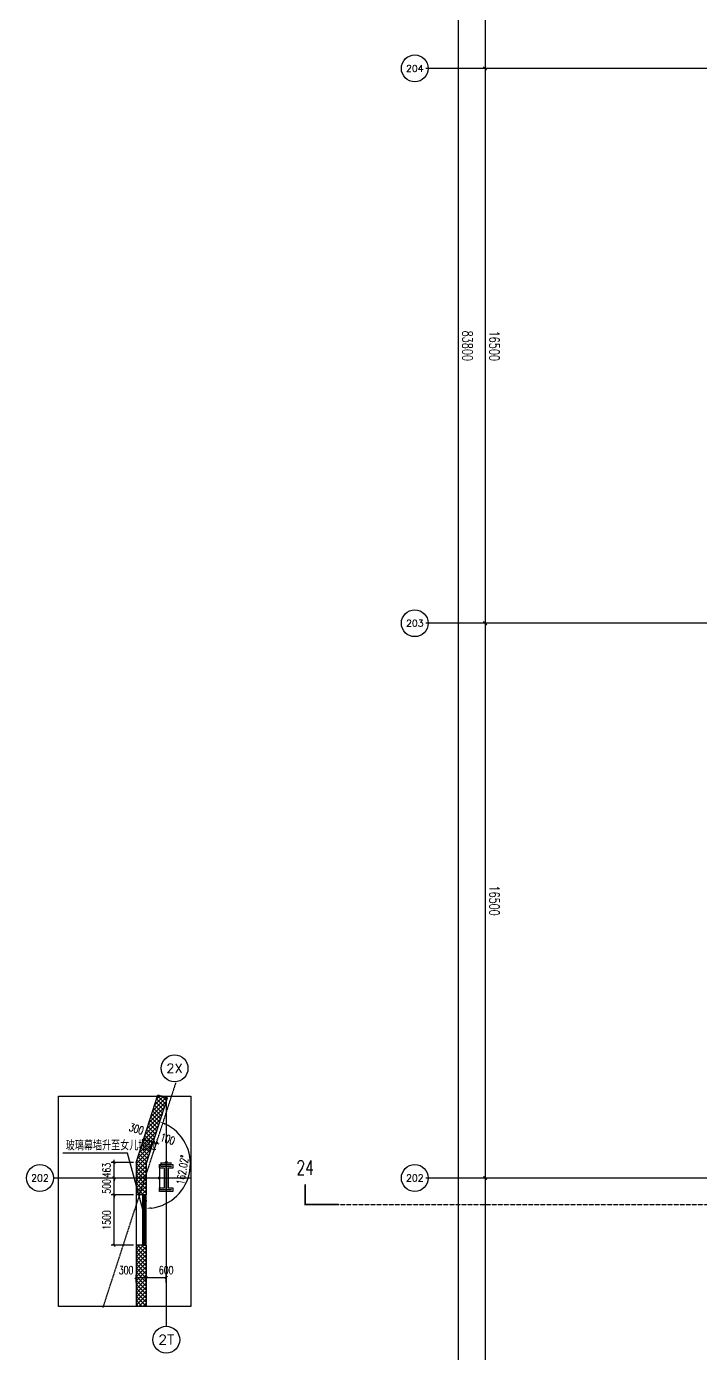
# Model space of a CAD drawing. Extents: x -954573 to 446329, y 489853 to 1226784.
# Drawn here: x -308134 to -288072, y 651352 to 690817 of the extents above; entities that cross this region are included whole.
import ezdxf
from ezdxf.enums import TextEntityAlignment as Align

# ---------------------------------------------------------------- set-up
doc = ezdxf.new("R2010")
doc.units = 0
doc.header["$LTSCALE"] = 10
doc.header["$MEASUREMENT"] = 0
doc.linetypes.add('10平面$0$DOTE', pattern=[2.42, 2, -0.2, 0.02, -0.2])
doc.linetypes.add('10平面$1$DASH', pattern=[0.35, 0.25, -0.1])
doc.layers.get('Defpoints').update_dxf_attribs({"color": 210})
for name, color, linetype in [('10平面$0$A-AXIS-D', 8, 'Continuous'), ('10平面$0$A-AXIS-DOTE', 8, '10平面$0$DOTE'), ('10平面$0$A-AXIS-DP', 8, 'Continuous'), ('10平面$0$A-AXIS-SYMB', 8, 'Continuous'), ('10平面$0$A-HATCH-2', 8, 'Continuous'), ('10平面$0$A-LIN-V', 8, 'Continuous'), ('10平面$0$A-WINDOW', 8, 'Continuous'), ('10平面$0$AS-COLN', 8, 'Continuous'), ('10平面$0$AS-WALL', 8, 'Continuous'), ('10平面$0$DIM_SYMB', 8, 'Continuous'), ('10平面$0$PUB_HATCH', 8, 'Continuous'), ('10平面$0$PUB_TEXT', 8, 'Continuous'), ('10平面$0$建-墙-幕', 8, 'Continuous'), ('A-LIN-V', 9, 'Continuous')]:
    doc.layers.add(name, color=color, linetype=linetype)
doc.styles.add('10平面$0$_TCH_AXIS', font='COMPLEX', dxfattribs={"bigfont": 'GBCBIG'})
doc.styles.add('10平面$0$_TCH_DIM', font='SIMPLEX', dxfattribs={"bigfont": 'GBCBIG'})
doc.styles.add('10平面$0$_TCH_DIM_T3', font='SIMPLEX', dxfattribs={"width": 0.705882, "bigfont": 'GBCBIG'})
doc.styles.add('10平面$0$_TCH_LABEL', font='COMPLEX', dxfattribs={"bigfont": 'GBCBIG'})
doc.dimstyles.new('10平面$0$_TCH_ARCH&&10', dxfattribs={"dimtxt": 29.75, "dimasz": 10, "dimexe": 10, "dimexo": 10, "dimgap": 12.625, "dimtad": 1, "dimdec": 0, "dimzin": 0, "dimdsep": 46, "dimtxsty": '10平面$0$_TCH_DIM_T3', "dimblk": '10平面$0$_ArchTick', "dimcen": 0.09, "dimclrt": 7, "dimazin": 2, "dimtfac": 1, "dimtdec": 0, "dimtix": 1, "dimtmove": 2, "dimatfit": 3, "dimfxl": 0, "dimtolj": 1, "dimtzin": 0, "dimarcsym": 0})
doc.dimstyles.new('10平面$0$_TCH_ARCH&&100', dxfattribs={"dimtxt": 297.5, "dimasz": 100, "dimexe": 100, "dimexo": 100, "dimgap": 126.25, "dimtad": 1, "dimdec": 0, "dimzin": 0, "dimdsep": 46, "dimtxsty": '10平面$0$_TCH_DIM_T3', "dimblk": '10平面$0$_ArchTick', "dimcen": 0.09, "dimclrt": 7, "dimazin": 2, "dimtfac": 1, "dimtdec": 0, "dimtix": 1, "dimtmove": 2, "dimatfit": 3, "dimfxl": 0, "dimtolj": 1, "dimtzin": 0, "dimarcsym": 0})
doc.dimstyles.new('10平面$0$_TCH_ARCH&&80', dxfattribs={"dimtxt": 238, "dimasz": 80, "dimexe": 80, "dimexo": 80, "dimgap": 101, "dimtad": 1, "dimdec": 0, "dimzin": 0, "dimdsep": 46, "dimtxsty": '10平面$0$_TCH_DIM_T3', "dimblk": '10平面$0$_ArchTick', "dimcen": 0.09, "dimclrt": 7, "dimazin": 2, "dimtfac": 1, "dimtdec": 0, "dimtix": 1, "dimtmove": 2, "dimatfit": 3, "dimfxl": 0, "dimtolj": 1, "dimtzin": 0, "dimarcsym": 0})
doc.dimstyles.new('10平面$0$_TCH_ARROW&&80', dxfattribs={"dimtxt": 238, "dimasz": 160, "dimexe": 200, "dimexo": 240, "dimgap": 101, "dimtad": 1, "dimdec": 0, "dimzin": 0, "dimdsep": 46, "dimtxsty": '10平面$0$_TCH_DIM_T3', "dimcen": 0.09, "dimclrt": 7, "dimazin": 2, "dimtfac": 1, "dimtdec": 0, "dimtix": 1, "dimtmove": 2, "dimatfit": 3, "dimfxl": 0, "dimtolj": 1, "dimtzin": 0, "dimarcsym": 0})
pattern_1 = [(45, (60, 0), (-60.000061, 60.000061), []), (135, (60, 0), (-60.000061, -60.000061), [])]

# ---------------------------------------------------------------- blocks, each defined once
blk = doc.blocks.new('10平面$0$_ArchTick')
at = {"color": 0, "linetype": 'ByBlock', "const_width": 0.4}
blk.add_lwpolyline([(-0.5, -0.5), (0.5, 0.5)], dxfattribs=at)
blk = doc.blocks.new('*D2907')
at = {"layer": '10平面$0$A-AXIS-D', "color": 0, "lineweight": -2}
for p, q in [((-73024, -148250), (-73846, -148250)), ((-73746, -148250), (-73746, -164750)), ((-73024, -164750), (-73846, -164750))]:
    blk.add_line(p, q, dxfattribs=at)
at = {"layer": 'Defpoints', "color": 0}
for p in [(-72924, -148250), (-73746, -164750), (-72924, -164750)]:
    blk.add_point(p, dxfattribs=at)
at = {"layer": '10平面$0$A-AXIS-D', "color": 0, "lineweight": -2, "xscale": 100, "yscale": 100, "zscale": 100}
for p, rotation in [((-73746, -148250), 90), ((-73746, -164750), 270)]:
    blk.add_blockref('10平面$0$_ArchTick', p, dxfattribs=dict(at, rotation=rotation))
at = {"layer": '10平面$0$A-AXIS-D', "color": 7, "insert": (-73471, -156500), "char_height": 297.5, "attachment_point": 5, "rotation": 270, "style": '10平面$0$_TCH_DIM_T3'}
blk.add_mtext('\\A1;16500', dxfattribs=at)
blk = doc.blocks.new('*D2908')
at = {"layer": '10平面$0$A-AXIS-D', "color": 0, "lineweight": -2}
for p, q in [((-73024, -131750), (-73846, -131750)), ((-73746, -131750), (-73746, -148250)), ((-73024, -148250), (-73846, -148250))]:
    blk.add_line(p, q, dxfattribs=at)
at = {"layer": 'Defpoints', "color": 0}
for p in [(-72924, -131750), (-73746, -148250), (-72924, -148250)]:
    blk.add_point(p, dxfattribs=at)
at = {"layer": '10平面$0$A-AXIS-D', "color": 0, "lineweight": -2, "xscale": 100, "yscale": 100, "zscale": 100}
for p, rotation in [((-73746, -131750), 90), ((-73746, -148250), 270)]:
    blk.add_blockref('10平面$0$_ArchTick', p, dxfattribs=dict(at, rotation=rotation))
at = {"layer": '10平面$0$A-AXIS-D', "color": 7, "insert": (-73471, -140000), "char_height": 297.5, "attachment_point": 5, "rotation": 270, "style": '10平面$0$_TCH_DIM_T3'}
blk.add_mtext('\\A1;16500', dxfattribs=at)
blk = doc.blocks.new('*D2909')
at = {"layer": '10平面$0$A-AXIS-D', "color": 0, "lineweight": -2}
for p, q in [((-73024, -115250), (-73846, -115250)), ((-73746, -115250), (-73746, -131750)), ((-73024, -131750), (-73846, -131750))]:
    blk.add_line(p, q, dxfattribs=at)
at = {"layer": 'Defpoints', "color": 0}
for p in [(-72924, -115250), (-73746, -131750), (-72924, -131750)]:
    blk.add_point(p, dxfattribs=at)
at = {"layer": '10平面$0$A-AXIS-D', "color": 0, "lineweight": -2, "xscale": 100, "yscale": 100, "zscale": 100}
for p, rotation in [((-73746, -115250), 90), ((-73746, -131750), 270)]:
    blk.add_blockref('10平面$0$_ArchTick', p, dxfattribs=dict(at, rotation=rotation))
at = {"layer": '10平面$0$A-AXIS-D', "color": 7, "insert": (-73471, -123500), "char_height": 297.5, "attachment_point": 5, "rotation": 270, "style": '10平面$0$_TCH_DIM_T3'}
blk.add_mtext('\\A1;16500', dxfattribs=at)
blk = doc.blocks.new('*D2910')
at = {"layer": '10平面$0$A-AXIS-D', "color": 0, "lineweight": -2}
for p, q in [((-73024, -98750), (-73846, -98750)), ((-73746, -98750), (-73746, -115250)), ((-73024, -115250), (-73846, -115250))]:
    blk.add_line(p, q, dxfattribs=at)
at = {"layer": 'Defpoints', "color": 0}
for p in [(-72924, -98750), (-73746, -115250), (-72924, -115250)]:
    blk.add_point(p, dxfattribs=at)
at = {"layer": '10平面$0$A-AXIS-D', "color": 0, "lineweight": -2, "xscale": 100, "yscale": 100, "zscale": 100}
for p, rotation in [((-73746, -98750), 90), ((-73746, -115250), 270)]:
    blk.add_blockref('10平面$0$_ArchTick', p, dxfattribs=dict(at, rotation=rotation))
at = {"layer": '10平面$0$A-AXIS-D', "color": 7, "insert": (-73471, -107000), "char_height": 297.5, "attachment_point": 5, "rotation": 270, "style": '10平面$0$_TCH_DIM_T3'}
blk.add_mtext('\\A1;16500', dxfattribs=at)
blk = doc.blocks.new('*D3085')
at = {"layer": '10平面$0$A-AXIS-D', "color": 0, "lineweight": -2}
for p, q in [((-73124, -81600), (-74646, -81600)), ((-74546, -81600), (-74546, -165400)), ((-73124, -165400), (-74646, -165400))]:
    blk.add_line(p, q, dxfattribs=at)
at = {"layer": 'Defpoints', "color": 0}
for p in [(-73024, -81600), (-74546, -165400), (-73024, -165400)]:
    blk.add_point(p, dxfattribs=at)
at = {"layer": '10平面$0$A-AXIS-D', "color": 0, "lineweight": -2, "xscale": 100, "yscale": 100, "zscale": 100}
for p, rotation in [((-74546, -81600), 90), ((-74546, -165400), 270)]:
    blk.add_blockref('10平面$0$_ArchTick', p, dxfattribs=dict(at, rotation=rotation))
at = {"layer": '10平面$0$A-AXIS-D', "color": 7, "insert": (-74271, -123500), "char_height": 297.5, "attachment_point": 5, "rotation": 270, "style": '10平面$0$_TCH_DIM_T3'}
blk.add_mtext('\\A1;83800', dxfattribs=at)
blk = doc.blocks.new('*D3404')
at = {"layer": '10平面$0$A-AXIS-DP', "color": 0, "lineweight": -2}
for p, q in [((-195790, 766880), (-195790, 766929)), ((-195790, 766919), (-195490, 766919)), ((-195490, 766880), (-195490, 766929))]:
    blk.add_line(p, q, dxfattribs=at)
at = {"layer": 'Defpoints', "color": 0}
for p in [(-195790, 766870), (-195490, 766919), (-195490, 766870)]:
    blk.add_point(p, dxfattribs=at)
at = {"layer": '10平面$0$A-AXIS-DP', "color": 0, "lineweight": -2, "xscale": 10, "yscale": 10, "zscale": 10, "rotation": 180}
blk.add_blockref('10平面$0$_ArchTick', (-195790, 766919), dxfattribs=at)
at = {"layer": '10平面$0$A-AXIS-DP', "color": 0, "lineweight": -2, "xscale": 10, "yscale": 10, "zscale": 10}
blk.add_blockref('10平面$0$_ArchTick', (-195490, 766919), dxfattribs=at)
at = {"layer": '10平面$0$A-AXIS-DP', "color": 7, "insert": (-195640, 766946), "char_height": 29.8, "attachment_point": 5, "style": '10平面$0$_TCH_DIM_T3'}
blk.add_mtext('\\A1;300', dxfattribs=at)
blk = doc.blocks.new('*D3405')
at = {"layer": '10平面$0$A-AXIS-DP', "color": 0, "lineweight": -2}
for p, q in [((-195800, 766820), (-195841, 766820)), ((-195831, 766120), (-195831, 766820)), ((-195800, 766120), (-195841, 766120))]:
    blk.add_line(p, q, dxfattribs=at)
at = {"layer": 'Defpoints', "color": 0}
for p in [(-195831, 766820), (-195790, 766820), (-195790, 766120)]:
    blk.add_point(p, dxfattribs=at)
at = {"layer": '10平面$0$A-AXIS-DP', "color": 0, "lineweight": -2, "xscale": 10, "yscale": 10, "zscale": 10}
for p, rotation in [((-195831, 766820), 90), ((-195831, 766120), 270)]:
    blk.add_blockref('10平面$0$_ArchTick', p, dxfattribs=dict(at, rotation=rotation))
at = {"layer": '10平面$0$A-AXIS-DP', "color": 7, "insert": (-195859, 766470), "char_height": 29.8, "attachment_point": 5, "rotation": 90, "style": '10平面$0$_TCH_DIM_T3'}
blk.add_mtext('\\A1;700', dxfattribs=at)
blk = doc.blocks.new('*D3664')
at = {"layer": '10平面$0$A-AXIS-DP', "color": 0, "lineweight": -2}
for p, q in [((-304093, 658468), (-304106, 658430)), ((-304574, 655908), (-304574, 655868))]:
    blk.add_line(p, q, dxfattribs=at)
blk.add_arc((-304574, 656986), 1318, 276.9593, 65.0644, dxfattribs=at)
at = {"layer": '10平面$0$A-AXIS-DP', "color": 0}
for points in [[(-304028, 658156), (-304009, 658206), (-304167, 658240)], [(-304413, 655651), (-304416, 655704), (-304574, 655668)]]:
    blk.add_solid(points, dxfattribs=at)
at = {"layer": 'Defpoints', "color": 0}
for p in [(-304167, 658240), (-304574, 656986), (-303508, 656211), (-304574, 655668)]:
    blk.add_point(p, dxfattribs=at)
at = {"layer": '10平面$0$A-AXIS-DP', "color": 7, "insert": (-303490, 656814), "char_height": 238, "attachment_point": 5, "rotation": 81.0119, "style": '10平面$0$_TCH_DIM_T3'}
blk.add_mtext('\\A1;162.02°', dxfattribs=at)
blk = doc.blocks.new('*D3665')
at = {"layer": '10平面$0$A-AXIS-DP', "color": 0, "lineweight": -2}
for p, q in [((-304744, 657433), (-304623, 657806)), ((-304648, 657730), (-304363, 657638)), ((-304459, 657341), (-304338, 657714))]:
    blk.add_line(p, q, dxfattribs=at)
at = {"layer": 'Defpoints', "color": 0}
for p in [(-304363, 657638), (-304769, 657357), (-304484, 657265)]:
    blk.add_point(p, dxfattribs=at)
at = {"layer": '10平面$0$A-AXIS-DP', "color": 0, "lineweight": -2, "xscale": 80, "yscale": 80, "zscale": 80}
for p, rotation in [((-304648, 657730), 162.0237134178123), ((-304363, 657638), 342.0237134178123)]:
    blk.add_blockref('10平面$0$_ArchTick', p, dxfattribs=dict(at, rotation=rotation))
at = {"layer": '10平面$0$A-AXIS-DP', "color": 7, "insert": (-304862, 658031), "char_height": 238, "attachment_point": 5, "rotation": 342.0237, "style": '10平面$0$_TCH_DIM_T3'}
blk.add_mtext('\\A1;300', dxfattribs=at)
blk = doc.blocks.new('*D3666')
at = {"layer": '10平面$0$A-AXIS-DP', "color": 0, "lineweight": -2}
for p, q in [((-304459, 657341), (-304338, 657714)), ((-304363, 657638), (-304439, 657662)), ((-304364, 657310), (-304243, 657683)), ((-304363, 657638), (-304268, 657607)), ((-304268, 657607), (-304191, 657582))]:
    blk.add_line(p, q, dxfattribs=at)
at = {"layer": 'Defpoints', "color": 0}
for p in [(-304268, 657607), (-304484, 657265), (-304389, 657234)]:
    blk.add_point(p, dxfattribs=at)
at = {"layer": '10平面$0$A-AXIS-DP', "color": 0, "lineweight": -2, "xscale": 80, "yscale": 80, "zscale": 80}
for p, rotation in [((-304363, 657638), 342.0237134178388), ((-304268, 657607), 162.0237134178389)]:
    blk.add_blockref('10平面$0$_ArchTick', p, dxfattribs=dict(at, rotation=rotation))
at = {"layer": '10平面$0$A-AXIS-DP', "color": 7, "insert": (-303933, 657730), "char_height": 238, "attachment_point": 5, "rotation": 342.0237, "style": '10平面$0$_TCH_DIM_T3'}
blk.add_mtext('\\A1;100', dxfattribs=at)
blk = doc.blocks.new('*D3667')
at = {"layer": '10平面$0$A-AXIS-DP', "color": 0, "lineweight": -2}
for p, q in [((-304874, 653460), (-304874, 653690)), ((-304874, 653610), (-304574, 653610)), ((-304574, 653460), (-304574, 653690))]:
    blk.add_line(p, q, dxfattribs=at)
at = {"layer": 'Defpoints', "color": 0}
for p in [(-304574, 653610), (-304874, 653380), (-304574, 653380)]:
    blk.add_point(p, dxfattribs=at)
at = {"layer": '10平面$0$A-AXIS-DP', "color": 0, "lineweight": -2, "xscale": 80, "yscale": 80, "zscale": 80, "rotation": 180}
blk.add_blockref('10平面$0$_ArchTick', (-304874, 653610), dxfattribs=at)
at = {"layer": '10平面$0$A-AXIS-DP', "color": 0, "lineweight": -2, "xscale": 80, "yscale": 80, "zscale": 80}
blk.add_blockref('10平面$0$_ArchTick', (-304574, 653610), dxfattribs=at)
at = {"layer": '10平面$0$A-AXIS-DP', "color": 7, "insert": (-305170, 653830), "char_height": 238, "attachment_point": 5, "style": '10平面$0$_TCH_DIM_T3'}
blk.add_mtext('\\A1;300', dxfattribs=at)
blk = doc.blocks.new('*D3668')
at = {"layer": '10平面$0$A-AXIS-DP', "color": 0, "lineweight": -2}
for p, q in [((-304574, 653460), (-304574, 653690)), ((-304574, 653610), (-303974, 653610)), ((-303974, 653460), (-303974, 653690))]:
    blk.add_line(p, q, dxfattribs=at)
at = {"layer": 'Defpoints', "color": 0}
for p in [(-303974, 653610), (-304574, 653380), (-303974, 653380)]:
    blk.add_point(p, dxfattribs=at)
at = {"layer": '10平面$0$A-AXIS-DP', "color": 0, "lineweight": -2, "xscale": 80, "yscale": 80, "zscale": 80, "rotation": 180}
blk.add_blockref('10平面$0$_ArchTick', (-304574, 653610), dxfattribs=at)
at = {"layer": '10平面$0$A-AXIS-DP', "color": 0, "lineweight": -2, "xscale": 80, "yscale": 80, "zscale": 80}
blk.add_blockref('10平面$0$_ArchTick', (-303974, 653610), dxfattribs=at)
at = {"layer": '10平面$0$A-AXIS-DP', "color": 7, "insert": (-303978, 653830), "char_height": 238, "attachment_point": 5, "style": '10平面$0$_TCH_DIM_T3'}
blk.add_mtext('\\A1;600', dxfattribs=at)
blk = doc.blocks.new('*D3669')
at = {"layer": '10平面$0$A-AXIS-DP', "color": 0, "lineweight": -2}
for p, q in [((-304954, 656070), (-305610, 656070)), ((-305530, 654570), (-305530, 656070)), ((-304954, 654570), (-305610, 654570))]:
    blk.add_line(p, q, dxfattribs=at)
at = {"layer": 'Defpoints', "color": 0}
for p in [(-305530, 656070), (-304874, 656070), (-304874, 654570)]:
    blk.add_point(p, dxfattribs=at)
at = {"layer": '10平面$0$A-AXIS-DP', "color": 0, "lineweight": -2, "xscale": 80, "yscale": 80, "zscale": 80}
for p, rotation in [((-305530, 656070), 90), ((-305530, 654570), 270)]:
    blk.add_blockref('10平面$0$_ArchTick', p, dxfattribs=dict(at, rotation=rotation))
at = {"layer": '10平面$0$A-AXIS-DP', "color": 7, "insert": (-305750, 655320), "char_height": 238, "attachment_point": 5, "rotation": 90, "style": '10平面$0$_TCH_DIM_T3'}
blk.add_mtext('\\A1;1500', dxfattribs=at)
blk = doc.blocks.new('*D3670')
at = {"layer": '10平面$0$A-AXIS-DP', "color": 0, "lineweight": -2}
for p, q in [((-304954, 656570), (-305610, 656570)), ((-305530, 656570), (-305530, 656650)), ((-305530, 656070), (-305530, 656570)), ((-304954, 656070), (-305610, 656070)), ((-305530, 656070), (-305530, 655990))]:
    blk.add_line(p, q, dxfattribs=at)
at = {"layer": 'Defpoints', "color": 0}
for p in [(-305530, 656570), (-304874, 656570), (-304874, 656070)]:
    blk.add_point(p, dxfattribs=at)
at = {"layer": '10平面$0$A-AXIS-DP', "color": 0, "lineweight": -2, "xscale": 80, "yscale": 80, "zscale": 80}
for p, rotation in [((-305530, 656570), 270), ((-305530, 656070), 90)]:
    blk.add_blockref('10平面$0$_ArchTick', p, dxfattribs=dict(at, rotation=rotation))
at = {"layer": '10平面$0$A-AXIS-DP', "color": 7, "insert": (-305750, 656320), "char_height": 238, "attachment_point": 5, "rotation": 90, "style": '10平面$0$_TCH_DIM_T3'}
blk.add_mtext('\\A1;500', dxfattribs=at)
blk = doc.blocks.new('*D3671')
at = {"layer": '10平面$0$A-AXIS-DP', "color": 0, "lineweight": -2}
for p, q in [((-305530, 657033), (-305530, 657113)), ((-304954, 657033), (-305610, 657033)), ((-305530, 656570), (-305530, 657033)), ((-304954, 656570), (-305610, 656570)), ((-305530, 656570), (-305530, 656490))]:
    blk.add_line(p, q, dxfattribs=at)
at = {"layer": 'Defpoints', "color": 0}
for p in [(-305530, 657033), (-304874, 657033), (-304874, 656570)]:
    blk.add_point(p, dxfattribs=at)
at = {"layer": '10平面$0$A-AXIS-DP', "color": 0, "lineweight": -2, "xscale": 80, "yscale": 80, "zscale": 80}
for p, rotation in [((-305530, 657033), 270), ((-305530, 656570), 90)]:
    blk.add_blockref('10平面$0$_ArchTick', p, dxfattribs=dict(at, rotation=rotation))
at = {"layer": '10平面$0$A-AXIS-DP', "color": 7, "insert": (-305750, 656802), "char_height": 238, "attachment_point": 5, "rotation": 90, "style": '10平面$0$_TCH_DIM_T3'}
blk.add_mtext('\\A1;463', dxfattribs=at)
blk = doc.blocks.new('*D3676')
at = {"layer": '10平面$0$A-AXIS-DP', "color": 0, "lineweight": -2}
for p, q in [((-304954, 656070), (-305610, 656070)), ((-305530, 654570), (-305530, 656070)), ((-304954, 654570), (-305610, 654570))]:
    blk.add_line(p, q, dxfattribs=at)
at = {"layer": 'Defpoints', "color": 0}
for p in [(-305530, 656070), (-304874, 656070), (-304874, 654570)]:
    blk.add_point(p, dxfattribs=at)
at = {"layer": '10平面$0$A-AXIS-DP', "color": 0, "lineweight": -2, "xscale": 80, "yscale": 80, "zscale": 80}
for p, rotation in [((-305530, 656070), 90), ((-305530, 654570), 270)]:
    blk.add_blockref('10平面$0$_ArchTick', p, dxfattribs=dict(at, rotation=rotation))
at = {"layer": '10平面$0$A-AXIS-DP', "color": 7, "insert": (-305750, 655320), "char_height": 238, "attachment_point": 5, "rotation": 90, "style": '10平面$0$_TCH_DIM_T3'}
blk.add_mtext('\\A1;1500', dxfattribs=at)
blk = doc.blocks.new('*D3677')
at = {"layer": '10平面$0$A-AXIS-DP', "color": 0, "lineweight": -2}
for p, q in [((-304954, 656570), (-305610, 656570)), ((-305530, 656570), (-305530, 656650)), ((-305530, 656070), (-305530, 656570)), ((-304954, 656070), (-305610, 656070)), ((-305530, 656070), (-305530, 655990))]:
    blk.add_line(p, q, dxfattribs=at)
at = {"layer": 'Defpoints', "color": 0}
for p in [(-305530, 656570), (-304874, 656570), (-304874, 656070)]:
    blk.add_point(p, dxfattribs=at)
at = {"layer": '10平面$0$A-AXIS-DP', "color": 0, "lineweight": -2, "xscale": 80, "yscale": 80, "zscale": 80}
for p, rotation in [((-305530, 656570), 270), ((-305530, 656070), 90)]:
    blk.add_blockref('10平面$0$_ArchTick', p, dxfattribs=dict(at, rotation=rotation))
at = {"layer": '10平面$0$A-AXIS-DP', "color": 7, "insert": (-305750, 656320), "char_height": 238, "attachment_point": 5, "rotation": 90, "style": '10平面$0$_TCH_DIM_T3'}
blk.add_mtext('\\A1;500', dxfattribs=at)
blk = doc.blocks.new('10平面$0$dote')
at = {"layer": '10平面$0$A-AXIS-D'}
for centre in [(-75839, -115248.9), (-75839, -131748.9), (-75839, -148248.9)]:
    blk.add_circle(centre, 400, dxfattribs=at)
at = {"layer": '10平面$0$A-AXIS-DOTE', "ltscale": 2}
for p, q in [((98696.4, -115250), (-75513.6, -115250)), ((98696.4, -131750), (-75513.6, -131750)), ((100786.4, -148250), (-75513.6, -148250))]:
    blk.add_line(p, q, dxfattribs=at)
at = {"layer": '10平面$0$DIM_SYMB', "const_width": 50}
blk.add_lwpolyline([(-79103.6, -148440.9), (-79103.6, -149040.9), (-78103.6, -149040.9)], dxfattribs=at)
at = {"layer": '10平面$0$DIM_SYMB', "linetype": '10平面$1$DASH', "ltscale": 3}
blk.add_lwpolyline([(-79103.6, -149040.9), (-59213.6, -149040.9)], dxfattribs=at)
at = {"layer": '10平面$0$PUB_TEXT', "style": '10平面$0$_TCH_AXIS'}
for s, height, p, p2 in [('204', 196.63, (-76101.2, -115347.2), (-75576.8, -115347.2)), ('203', 202.97, (-76100, -131850.4), (-75578, -131850.4)), ('202', 202.97, (-76100, -148350.4), (-75578, -148350.4))]:
    blk.add_text(s, height=height, dxfattribs=at).set_placement(p, p2, align=Align.FIT)
at = {"layer": '10平面$0$PUB_TEXT', "style": '10平面$0$_TCH_LABEL', "width": 0.705882}
blk.add_text('24', height=425, dxfattribs=at).set_placement((-79360.8, -148153.4))
at = {"layer": '10平面$0$A-AXIS-D'}
for base, p1, p2, picture, middle in [((-74546.2, -165400), (-73024, -81600), (-73024, -165400), '*D3085', (-74271.2, -123500)), ((-73746.2, -115250), (-72924, -98750), (-72924, -115250), '*D2910', (-73471.2, -107000)), ((-73746.2, -131750), (-72924, -115250), (-72924, -131750), '*D2909', (-73471.2, -123500)), ((-73746.2, -148250), (-72924, -131750), (-72924, -148250), '*D2908', (-73471.2, -140000)), ((-73746.2, -164750), (-72924, -148250), (-72924, -164750), '*D2907', (-73471.2, -156500))]:
    dim = blk.add_linear_dim(base=base, p1=p1, p2=p2, angle=270, dimstyle='10平面$0$_TCH_ARCH&&100', override={"dimgap": 0}, dxfattribs=at)
    dim.commit()
    dim.dimension.update_dxf_attribs({"geometry": picture, "text_midpoint": middle, "dimtype": 129, "text_rotation": 270})
blk = doc.blocks.new('10平面$0$nt66')
at = {"layer": '10平面$0$A-HATCH-2'}
blk.add_lwpolyline([(-195840, 766870), (-195440, 766870), (-195440, 766758), (-195586, 766758), (-195586, 766182), (-195440, 766182), (-195440, 766070), (-195840, 766070), (-195840, 766182), (-195694, 766182), (-195694, 766758), (-195840, 766758)], close=True, dxfattribs=at)
at = {"layer": '10平面$0$AS-COLN'}
blk.add_lwpolyline([(-195790, 766820), (-195490, 766820), (-195490, 766808), (-195636, 766808), (-195636, 766132), (-195490, 766132), (-195490, 766120), (-195790, 766120), (-195790, 766132), (-195644, 766132), (-195644, 766808), (-195790, 766808)], close=True, dxfattribs=at)
at = {"layer": '10平面$0$A-AXIS-DP'}
for p1, p2, distance, picture, middle in [((-195790, 766120), (-195790, 766820), 41.2, '*D3405', (-195858.7, 766470)), ((-195790, 766870), (-195490, 766870), 48.8, '*D3404', (-195640, 766946.2))]:
    dim = blk.add_aligned_dim(p1=p1, p2=p2, distance=distance, dimstyle='10平面$0$_TCH_ARCH&&10', dxfattribs=at)
    dim.commit()
    dim.dimension.update_dxf_attribs({"geometry": picture, "text_midpoint": middle})
blk = doc.blocks.new('10平面$0$33333')
blk.add_blockref('10平面$0$nt66', (-108334, -109900))
blk = doc.blocks.new('10平面')
at = {"layer": '10平面$0$PUB_HATCH'}
h = blk.add_hatch(dxfattribs=at)
h.set_pattern_fill('多孔材料', color=256, scale=30, style=0)
h.set_pattern_definition(pattern_1)
h.paths.add_polyline_path([(-304874.2, 657033.3), (-304574.2, 656985.8), (-303935.7, 658953.7), (-304221, 659046.3)])
h = blk.add_hatch(dxfattribs=at)
h.set_pattern_fill('多孔材料', color=256, scale=30, style=0)
h.set_pattern_definition(pattern_1)
h.paths.add_polyline_path([(-304574.2, 656985.8), (-304874.2, 657033.3), (-304874.2, 656070), (-304574.2, 656070)])
h = blk.add_hatch(dxfattribs=at)
h.set_pattern_fill('多孔材料', color=256, scale=30, style=0)
h.set_pattern_definition(pattern_1)
h.paths.add_polyline_path([(-304874.2, 654570), (-304874.2, 652750), (-304574.2, 652750), (-304574.2, 654570)])
at = {"layer": '10平面$0$A-AXIS-D'}
for centre in [(-303728.3, 659832.2), (-307734.3, 656570), (-303974.2, 651760)]:
    blk.add_circle(centre, 400, dxfattribs=at)
at = {"layer": '10平面$0$A-AXIS-DOTE'}
for p, q in [((-303974.2, 659000), (-303974.2, 652160)), ((-303254.3, 656570), (-307334.3, 656570))]:
    blk.add_line(p, q, dxfattribs=at)
at = {"layer": '10平面$0$A-AXIS-DOTE', "ltscale": 2}
blk.add_lwpolyline([(-305853.4, 652719.1), (-303684.2, 659404.6)], dxfattribs=at)
at = {"layer": '10平面$0$A-AXIS-SYMB'}
for p, q in [((-305130, 657310), (-307050, 657310)), ((-305130, 657310), (-307050, 657310)), ((-304640.9, 655520), (-305130, 657310)), ((-304640.9, 655520), (-305130, 657310))]:
    blk.add_line(p, q, dxfattribs=at)
blk.add_lwpolyline([(-307180, 659000), (-303240, 659000), (-303240, 652750), (-307180, 652750)], close=True, dxfattribs=at)
at = {"layer": '10平面$0$A-AXIS-SYMB', "const_width": 32}
blk.add_lwpolyline([(-304636.6, 655504.6, 1), (-304645.1, 655535.4, 1)], format="xyb", close=True, dxfattribs=at)
blk.add_lwpolyline([(-304636.6, 655504.6, 1), (-304645.1, 655535.4, 1)], format="xyb", close=True, dxfattribs=at)
at = {"layer": '10平面$0$A-LIN-V'}
blk.add_line((-304874.2, 656070), (-304874.2, 654570), dxfattribs=at)
at = {"layer": '10平面$0$AS-WALL'}
for p, q in [((-304874.2, 657033.3), (-304221, 659046.3)), ((-304574.2, 656985.8), (-303935.7, 658953.7)), ((-304221, 659046.3), (-303935.7, 658953.7)), ((-304874.2, 657033.3), (-304874.2, 656070)), ((-304574.2, 656985.8), (-304574.2, 656070)), ((-304574.2, 656070), (-304874.2, 656070)), ((-304874.2, 654570), (-304874.2, 652750)), ((-304574.2, 654570), (-304874.2, 654570)), ((-304574.2, 654570), (-304574.2, 652750)), ((-304574.2, 652750), (-304874.2, 652750))]:
    blk.add_line(p, q, dxfattribs=at)
at = {"layer": '10平面$0$建-墙-幕'}
for p, q in [((-304674.2, 654570), (-304674.2, 656070)), ((-304674.2, 656070), (-304574.2, 656070)), ((-304640.9, 654570), (-304640.9, 656070)), ((-304607.5, 654570), (-304607.5, 656070)), ((-304574.2, 654570), (-304574.2, 656070)), ((-304674.2, 654570), (-304574.2, 654570))]:
    blk.add_line(p, q, dxfattribs=at)
at = {"layer": '10平面$0$A-WINDOW'}
blk.add_blockref('10平面$0$33333', (0, 0), dxfattribs=at)
at = {"layer": '10平面$0$AS-WALL'}
blk.add_blockref('10平面$0$dote', (-220736.4, 804820), dxfattribs=at)
at = {"layer": '10平面$0$PUB_TEXT', "style": '10平面$0$_TCH_AXIS'}
for s, height, p, p2 in [('2X', 270.86, (-303973.4, 659696.8), (-303483.2, 659696.8)), ('202', 202.97, (-307995.3, 656468.5), (-307473.4, 656468.5)), ('2T', 288.12, (-304214.3, 651615.9), (-303734.1, 651615.9))]:
    blk.add_text(s, height=height, dxfattribs=at).set_placement(p, p2, align=Align.FIT)
at = {"layer": '10平面$0$PUB_TEXT', "style": '10平面$0$_TCH_DIM'}
blk.add_text('玻璃幕墙升至女儿墙处', height=270.07, dxfattribs=at).set_placement((-306966, 657394))
blk.add_text('玻璃幕墙升至女儿墙处', height=270.07, dxfattribs=at).set_placement((-306966, 657394))
at = {"layer": '10平面$0$A-AXIS-DP'}
dim = blk.add_angular_dim_3p(base=(-303507.7, 656211.2), center=(-304574.2, 656985.8), p1=(-304574.2, 655667.7), p2=(-304167.4, 658239.6), dimstyle='10平面$0$_TCH_ARROW&&80', dxfattribs=at)
dim.commit()
dim.dimension.update_dxf_attribs({"geometry": '*D3664', "text_midpoint": (-303489.6, 656814.3)})
for base, p1, p2, angle, picture, middle in [((-304362.7, 657637.7), (-304769, 657357.3), (-304483.7, 657264.7), 342.02371, '*D3665', (-304861.7, 658030.9)), ((-304267.6, 657606.8), (-304483.7, 657264.7), (-304388.6, 657233.8), 342.02371, '*D3666', (-303933.3, 657729.7)), ((-304574.2, 653610), (-304874.2, 653380), (-304574.2, 653380), 0, '*D3667', (-305170.2, 653830)), ((-303974.2, 653610), (-304574.2, 653380), (-303974.2, 653380), 0, '*D3668', (-303978.2, 653830))]:
    dim = blk.add_linear_dim(base=base, p1=p1, p2=p2, angle=angle, dimstyle='10平面$0$_TCH_ARCH&&80', dxfattribs=at)
    dim.commit()
    dim.dimension.update_dxf_attribs({"geometry": picture, "text_midpoint": middle, "dimtype": 129})
for p1, p2, picture, middle in [((-304874.2, 656570), (-304874.2, 657033.3), '*D3671', (-305750, 656801.6)), ((-304874.2, 656070), (-304874.2, 656570), '*D3670', (-305750, 656320)), ((-304874.2, 656070), (-304874.2, 656570), '*D3677', (-305750, 656320)), ((-304874.2, 654570), (-304874.2, 656070), '*D3669', (-305750, 655320)), ((-304874.2, 654570), (-304874.2, 656070), '*D3676', (-305750, 655320))]:
    dim = blk.add_aligned_dim(p1=p1, p2=p2, distance=655.8, dimstyle='10平面$0$_TCH_ARCH&&80', dxfattribs=at)
    dim.commit()
    dim.dimension.update_dxf_attribs({"geometry": picture, "text_midpoint": middle})

msp = doc.modelspace()

# ---------------------------------------------------------------- block references
at = {"layer": 'A-LIN-V'}
msp.add_blockref('10平面', (0, 0), dxfattribs=at)

doc.saveas('drawing.dxf')
